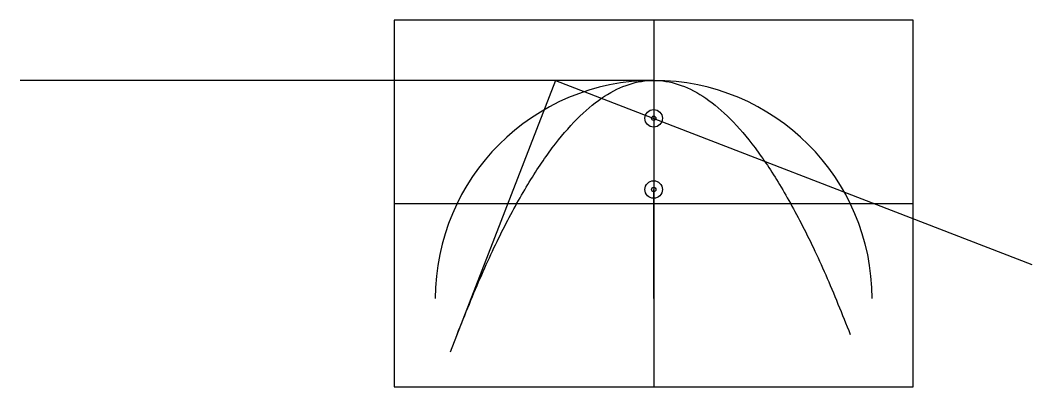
# Model space of a CAD drawing. Header units: millimetres. Extents: x -725 to 433, y -210 to 210.
import ezdxf

# ---------------------------------------------------------------- set-up
doc = ezdxf.new("R2010")
doc.units = ezdxf.units.MM
doc.layers.get('0').update_dxf_attribs({"linetype": 'CONTINUOUS'})

msp = doc.modelspace()

# ---------------------------------------------------------------- linework, layer by layer
for p, q in [((0, 210), (0, -210)), ((0, 141), (-725, 141)), ((-112.5, 141), (-232.8, -170.2)), ((-112.5, 141), (432.7, -69.7)), ((0, -109), (0, 16)), ((-297, 0), (297, 0))]:
    msp.add_line(p, q)
msp.add_lwpolyline([(-297, -210), (297, -210), (297, 210), (-297, 210)], close=True)
for centre, radius in [((0, 97.6), 10), ((0, 97.6), 2.5), ((0, 16), 10), ((0, 16), 2.5)]:
    msp.add_circle(centre, radius)
msp.add_arc((0, -109), 250, 0, 180)
msp.add_open_spline([(-225, -150), (0, 432.1), (225, -150)], degree=2)

doc.saveas('drawing.dxf')
